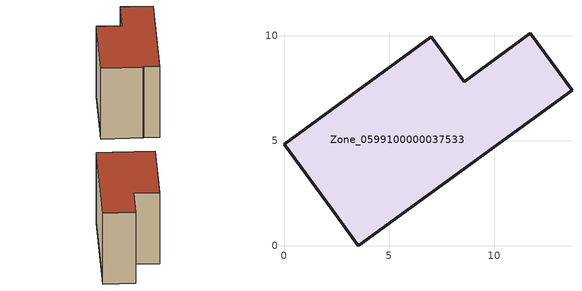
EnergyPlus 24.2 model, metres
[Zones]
Zone_0599100000037533
 floor ground (C_G): 2.55,1.36 0,4.84 7.02,9.95 8.57,7.82 11.72,10.13 13.71,7.41 3.54,0 2.6,1.29 z0
 wall outside (C_F): 7.02,9.95 0,4.84 2.55,1.36 2.6,1.29 3.54,0 13.71,7.41 11.72,10.13 8.57,7.82 7.02,9.95 z0:8.32
 roof outside (C_R): 0,4.84 2.55,1.36 2.6,1.29 3.54,0 13.71,7.41 11.72,10.13 8.57,7.82 7.02,9.95 z8.32
[BUILDING]
Pand.0599100000037533: North Axis=0; Terrain=City; Loads Convergence Tolerance Value=0.04; Temperature Convergence Tolerance Value=0.4; Solar Distribution=FullExterior; Maximum Number of Warmup Days=25; Minimum Number of Warmup Days=1
[Site:Location]
Rotterdam.The.Hague.AP_ZH_NLD Design_Conditions: Latitude=51.96; Longitude=4.45; Time Zone=1; Elevation=-4.5
[SITE:GROUNDTEMPERATURE:BUILDINGSURFACE]
18, 18, 18, 18, 18, 18, 18, 18, 18, 18, 18, 18
[MATERIAL] Thermal Absorptance=0.9; Solar Absorptance=0.7; Visible Absorptance=0.7
Name | Roughness | Thickness | Conductivity | Density | Specific Heat
G.TI.1975-1991 | MediumSmooth | 0.15 | 0.288461 | 540 | 1210
F.TI.1975-1991 | Rough | 0.3 | 0.230769 | 1920 | 840
R.TI.1975-1991 | MediumRough | 0.2 | 0.153846 | 1500 | 1000
[CONSTRUCTION]
C_G: G.TI.1975-1991
C_F: F.TI.1975-1991
C_R: R.TI.1975-1991
[ZONE]
Zone_0599100000037533: Type=1; Multiplier=1; Ceiling Height=Autocalculate; Volume=Autocalculate; Floor Area=autocalculate; Part of Total Floor Area=Yes
[ZONEINFILTRATION:DESIGNFLOWRATE]
Infil_Zone_0599100000037533: Zone or ZoneList or Space or SpaceList=Zone_0599100000037533; Schedule=AlwaysOn; Design Flow Rate Calculation Method=Flow/Area; Flow Rate per Floor Area=0.003; Constant Term Coefficient=1; Temperature Term Coefficient=0; Velocity Term Coefficient=0; Velocity Squared Term Coefficient=0
[HVACTEMPLATE:ZONE:IDEALLOADSAIRSYSTEM]
Zone_0599100000037533: Maximum Heating Supply Air Temperature=50; Minimum Cooling Supply Air Temperature=13; Maximum Heating Supply Air Humidity Ratio=0.0156; Minimum Cooling Supply Air Humidity Ratio=0.0077; Heating Limit=NoLimit; Cooling Limit=NoLimit; Dehumidification Control Type=ConstantSensibleHeatRatio; Cooling Sensible Heat Ratio=0.7; Dehumidification Setpoint=60; Humidification Control Type=None; Humidification Setpoint=30; Outdoor Air Method=None; Outdoor Air Flow Rate per Person=0.00944; Outdoor Air Flow Rate per Zone Floor Area=0; Outdoor Air Flow Rate per Zone=0; Demand Controlled Ventilation Type=None; Outdoor Air Economizer Type=NoEconomizer; Heat Recovery Type=None; Sensible Heat Recovery Effectiveness=0.7; Latent Heat Recovery Effectiveness=0.65
[ZONECONTROL:THERMOSTAT]
ThermostatControl_Zone_0599100000037533: Zone or ZoneList=Zone_0599100000037533; Control Type Schedule=DualSetpointControlType; Control 1=Thermostat_Zone_0599100000037533; Temperature Difference Between Cutout And Setpoint=0
[THERMOSTATSETPOINT:DUALSETPOINT]
Thermostat_Zone_0599100000037533: Heating Setpoint Temperature Schedule=HeatingSetpoint_Zone_0599100000037533; Cooling Setpoint Temperature Schedule=CoolingSetpoint_Zone_0599100000037533
[SCHEDULE:COMPACT]
HeatingSetpoint_Zone_0599100000037533: Through: 12/31, For: AllDays, Until: 24:00, 21
CoolingSetpoint_Zone_0599100000037533: Through: 12/31, For: AllDays, Until: 24:00, 24
DualSetpointControlType: Through: 12/31, For: AllDays, Until: 24:00, 4
AlwaysOn: Through: 12/31, For: AllDays, Until: 24:00, 1
